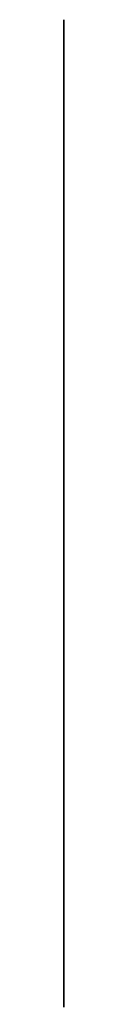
# Model space of a CAD drawing. Extents: x 0 to 0, y 1.58 to 2.25.
import ezdxf

# ---------------------------------------------------------------- set-up
doc = ezdxf.new("R2010")
doc.units = 0
doc.layers.add('DOORS', color=5, linetype='CONTINUOUS')

msp = doc.modelspace()

# ---------------------------------------------------------------- linework, layer by layer
at = {"layer": 'DOORS'}
for points in [[(0, 2.25, -0.22), (0, 2.19, -0.12), (0, 1.59, -0.12), (0, 1.58, -0.22)], [(0, 1.58, -0.22), (0, 1.59, -0.12), (0, 2.19, -0.12), (0, 2.25, -0.22)], [(0, 2.18, -0.12), (0, 2.21), (0, 1.59), (0, 1.6, -0.12)], [(0, 1.6, -0.12), (0, 1.59), (0, 2.21), (0, 2.18, -0.12)]]:
    msp.add_3dface(points, dxfattribs=at)

doc.saveas('drawing.dxf')
